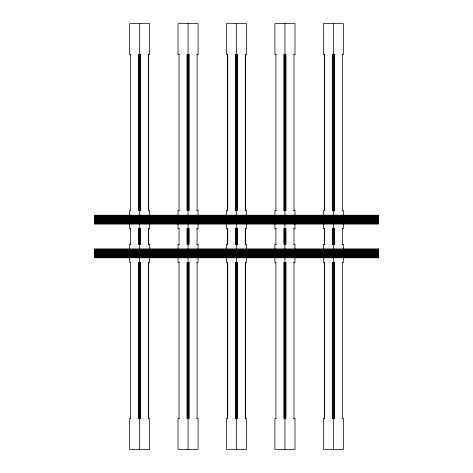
<?xml version="1.0" encoding="UTF-8"?>
<svg xmlns="http://www.w3.org/2000/svg" width="473" height="473" viewBox="0 0 473 473"><rect width="100%" height="100%" fill="white"/><g stroke="black" fill="none" stroke-linecap="round" stroke-linejoin="round"><path stroke-width="0.71" d="M130.826 54.513L129.572 54.513L129.572 23.65L149.639 23.65L149.639 54.513L148.386 54.513L148.386 210.603L149.639 210.603L149.639 215.215M179.273 54.513L178.019 54.513L178.019 23.65L198.086 23.65L198.086 54.513L196.833 54.513M276.167 54.513L274.914 54.513L274.914 23.65L294.981 23.65L294.981 54.513L293.727 54.513M342.174 54.513L343.428 54.513L343.428 23.65L323.361 23.65L323.361 54.513L324.614 54.513L324.614 210.603L323.361 210.603L323.361 215.215M130.826 210.603L129.572 210.603L129.572 215.215M179.273 210.603L178.019 210.603L178.019 215.215M196.833 210.603L198.086 210.603L198.086 215.215M276.167 210.603L274.914 210.603L274.914 215.215M293.727 210.603L294.981 210.603L294.981 215.215M342.174 210.603L343.428 210.603L343.428 215.215M94.6 215.747L378.4 215.747M94.6 215.972L378.4 215.972M94.6 216.208L378.4 216.208M94.6 216.457L378.4 216.457M94.6 216.723L378.4 216.723M94.6 217.001L378.4 217.001M94.6 217.284L378.4 217.284M94.6 217.58L378.4 217.58M94.6 217.887L378.4 217.887M94.6 218.195L378.4 218.195M94.6 218.514L378.4 218.514M94.6 218.833L378.4 218.833M94.6 219.159L378.4 219.159M94.6 219.484L378.4 219.484M94.6 219.815L378.4 219.815M94.6 220.14L378.4 220.14M94.6 220.465L378.4 220.465M94.6 220.785L378.4 220.785M94.6 221.104L378.4 221.104M94.6 221.411L378.4 221.411M94.6 221.719L378.4 221.719M94.6 222.014L378.4 222.014M94.6 222.298L378.4 222.298M94.6 222.576L378.4 222.576M94.6 222.842L378.4 222.842M94.6 223.09L378.4 223.09M94.6 223.327L378.4 223.327M94.6 223.552L378.4 223.552M130.826 228.696L129.572 228.696L129.572 224.084M179.273 228.696L178.019 228.696L178.019 224.084M196.833 228.696L198.086 228.696L198.086 224.084M276.167 228.696L274.914 228.696L274.914 224.084M293.727 228.696L294.981 228.696L294.981 224.084M342.174 228.696L343.428 228.696L343.428 224.084M130.826 244.305L129.572 244.305L129.572 248.916M179.273 244.305L178.019 244.305L178.019 248.916M196.833 244.305L198.086 244.305L198.086 248.916M276.167 244.305L274.914 244.305L274.914 248.916M293.727 244.305L294.981 244.305L294.981 248.916M342.174 244.305L343.428 244.305L343.428 248.916M94.6 249.448L378.4 249.448M94.6 249.673L378.4 249.673M94.6 249.91L378.4 249.91M94.6 250.158L378.4 250.158M94.6 250.424L378.4 250.424M94.6 250.702L378.4 250.702M94.6 250.986L378.4 250.986M94.6 251.281L378.4 251.281M94.6 251.589L378.4 251.589M94.6 251.896L378.4 251.896M94.6 252.215L378.4 252.215M94.6 252.535L378.4 252.535M94.6 252.86L378.4 252.86M94.6 253.185L378.4 253.185M94.6 253.516L378.4 253.516M94.6 253.841L378.4 253.841M94.6 254.167L378.4 254.167M94.6 254.486L378.4 254.486M94.6 254.805L378.4 254.805M94.6 255.113L378.4 255.113M94.6 255.42L378.4 255.42M94.6 255.716L378.4 255.716M94.6 255.999L378.4 255.999M94.6 256.277L378.4 256.277M94.6 256.543L378.4 256.543M94.6 256.792L378.4 256.792M94.6 257.028L378.4 257.028M94.6 257.253L378.4 257.253M130.826 262.397L129.572 262.397L129.572 257.785M179.273 262.397L178.019 262.397L178.019 257.785M196.833 262.397L198.086 262.397L198.086 257.785M276.167 262.397L274.914 262.397L274.914 257.785M293.727 262.397L294.981 262.397L294.981 257.785M342.174 262.397L343.428 262.397L343.428 257.785M130.826 418.487L129.572 418.487L129.572 449.35L149.639 449.35L149.639 418.487L148.386 418.487L148.386 262.397L149.639 262.397L149.639 257.785M179.273 418.487L178.019 418.487L178.019 449.35L198.086 449.35L198.086 418.487L196.833 418.487M276.167 418.487L274.914 418.487L274.914 449.35L294.981 449.35L294.981 418.487L293.727 418.487M342.174 418.487L343.428 418.487L343.428 449.35L323.361 449.35L323.361 418.487L324.614 418.487L324.614 262.397L323.361 262.397L323.361 257.785M342.428 54.513L342.428 210.603M342.428 228.696L342.428 244.305M342.428 262.397L342.428 418.487M334.151 54.513L334.151 210.603M334.151 228.696L334.151 244.305M334.151 262.397L334.151 418.487M333.897 54.513L333.897 210.603M333.897 228.696L333.897 244.305M333.897 262.397L333.897 418.487M333.394 23.65L333.394 54.513M333.394 210.603L333.394 215.215M333.394 224.084L333.394 228.696M333.394 244.305L333.394 248.916M333.394 257.785L333.394 262.397M333.394 418.487L333.394 449.35M332.891 54.513L332.891 210.603M332.891 228.696L332.891 244.305M332.891 262.397L332.891 418.487M332.643 54.513L332.643 210.603M332.643 228.696L332.643 244.305M332.643 262.397L332.643 418.487M324.366 54.513L324.366 210.603M324.366 228.696L324.366 244.305M324.366 262.397L324.366 418.487M323.361 224.084L323.361 228.696L324.614 228.696L324.614 244.305L323.361 244.305L323.361 248.916M293.975 54.513L293.975 210.603M293.975 228.696L293.975 244.305M293.975 262.397L293.975 418.487M285.698 54.513L285.698 210.603M285.698 228.696L285.698 244.305M285.698 262.397L285.698 418.487M285.45 54.513L285.45 210.603M285.45 228.696L285.45 244.305M285.45 262.397L285.45 418.487M284.947 23.65L284.947 54.513M284.947 210.603L284.947 215.215M284.947 224.084L284.947 228.696M284.947 244.305L284.947 248.916M284.947 257.785L284.947 262.397M284.947 418.487L284.947 449.35M284.444 54.513L284.444 210.603M284.444 228.696L284.444 244.305M284.444 262.397L284.444 418.487M284.196 54.513L284.196 210.603M284.196 228.696L284.196 244.305M284.196 262.397L284.196 418.487M275.919 54.513L275.919 210.603M275.919 228.696L275.919 244.305M275.919 262.397L275.919 418.487M246.534 215.215L246.534 210.603L245.28 210.603L245.28 54.513L246.534 54.513L246.534 23.65L226.466 23.65L226.466 54.513L227.72 54.513L227.72 210.603L226.466 210.603L226.466 215.215M246.534 224.084L246.534 228.696L245.28 228.696L245.28 244.305L246.534 244.305L246.534 248.916M246.534 257.785L246.534 262.397L245.28 262.397L245.28 418.487L246.534 418.487L246.534 449.35L226.466 449.35L226.466 418.487L227.72 418.487L227.72 262.397L226.466 262.397L226.466 257.785M245.528 54.513L245.528 210.603M245.528 228.696L245.528 244.305M245.528 262.397L245.528 418.487M237.251 54.513L237.251 210.603M237.251 228.696L237.251 244.305M237.251 262.397L237.251 418.487M237.003 54.513L237.003 210.603M237.003 228.696L237.003 244.305M237.003 262.397L237.003 418.487M236.5 23.65L236.5 54.513M236.5 210.603L236.5 215.215M236.5 224.084L236.5 228.696M236.5 244.305L236.5 248.916M236.5 257.785L236.5 262.397M236.5 418.487L236.5 449.35M235.997 54.513L235.997 210.603M235.997 228.696L235.997 244.305M235.997 262.397L235.997 418.487M235.749 54.513L235.749 210.603M235.749 228.696L235.749 244.305M235.749 262.397L235.749 418.487M227.472 54.513L227.472 210.603M227.472 228.696L227.472 244.305M227.472 262.397L227.472 418.487M226.466 224.084L226.466 228.696L227.72 228.696L227.72 244.305L226.466 244.305L226.466 248.916M197.081 54.513L197.081 210.603M197.081 228.696L197.081 244.305M197.081 262.397L197.081 418.487M188.804 54.513L188.804 210.603M188.804 228.696L188.804 244.305M188.804 262.397L188.804 418.487M188.556 54.513L188.556 210.603M188.556 228.696L188.556 244.305M188.556 262.397L188.556 418.487M188.053 23.65L188.053 54.513M188.053 210.603L188.053 215.215M188.053 224.084L188.053 228.696M188.053 244.305L188.053 248.916M188.053 257.785L188.053 262.397M188.053 418.487L188.053 449.35M187.55 54.513L187.55 210.603M187.55 228.696L187.55 244.305M187.55 262.397L187.55 418.487M187.302 54.513L187.302 210.603M187.302 228.696L187.302 244.305M187.302 262.397L187.302 418.487M179.025 54.513L179.025 210.603M179.025 228.696L179.025 244.305M179.025 262.397L179.025 418.487M149.639 224.084L149.639 228.696L148.386 228.696L148.386 244.305L149.639 244.305L149.639 248.916M148.634 54.513L148.634 210.603M148.634 228.696L148.634 244.305M148.634 262.397L148.634 418.487M140.357 54.513L140.357 210.603M140.357 228.696L140.357 244.305M140.357 262.397L140.357 418.487M140.109 54.513L140.109 210.603M140.109 228.696L140.109 244.305M140.109 262.397L140.109 418.487M139.606 23.65L139.606 54.513M139.606 210.603L139.606 215.215M139.606 224.084L139.606 228.696M139.606 244.305L139.606 248.916M139.606 257.785L139.606 262.397M139.606 418.487L139.606 449.35M139.103 54.513L139.103 210.603M139.103 228.696L139.103 244.305M139.103 262.397L139.103 418.487M138.849 54.513L138.849 210.603M138.849 228.696L138.849 244.305M138.849 262.397L138.849 418.487M130.572 54.513L130.572 210.603M130.572 228.696L130.572 244.305M130.572 262.397L130.572 418.487M140.605 54.513L138.601 54.513L138.601 210.603L140.605 210.603L140.605 54.513M189.058 54.513L187.048 54.513L187.048 210.603L189.058 210.603L189.058 54.513M237.505 54.513L235.495 54.513L235.495 210.603L237.505 210.603L237.505 54.513M285.952 54.513L283.942 54.513L283.942 210.603L285.952 210.603L285.952 54.513M334.399 54.513L332.395 54.513L332.395 210.603L334.399 210.603L334.399 54.513M378.4 215.215L94.6 215.215L94.6 224.084L378.4 224.084L378.4 215.215M140.605 228.696L138.601 228.696L138.601 244.305L140.605 244.305L140.605 228.696M189.058 228.696L187.048 228.696L187.048 244.305L189.058 244.305L189.058 228.696M237.505 228.696L235.495 228.696L235.495 244.305L237.505 244.305L237.505 228.696M285.952 228.696L283.942 228.696L283.942 244.305L285.952 244.305L285.952 228.696M334.399 228.696L332.395 228.696L332.395 244.305L334.399 244.305L334.399 228.696M378.4 248.916L94.6 248.916L94.6 257.785L378.4 257.785L378.4 248.916M140.605 262.397L138.601 262.397L138.601 418.487L140.605 418.487L140.605 262.397M189.058 262.397L187.048 262.397L187.048 418.487L189.058 418.487L189.058 262.397M237.505 262.397L235.495 262.397L235.495 418.487L237.505 418.487L237.505 262.397M285.952 262.397L283.942 262.397L283.942 418.487L285.952 418.487L285.952 262.397M334.399 262.397L332.395 262.397L332.395 418.487L334.399 418.487L334.399 262.397"/></g></svg>
